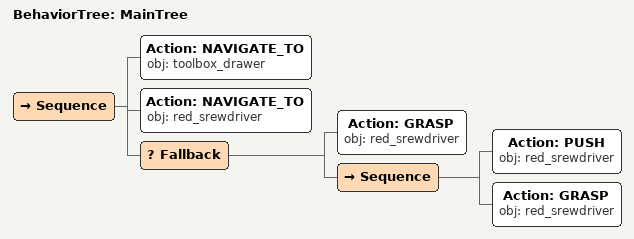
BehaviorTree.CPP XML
<root main_tree_to_execute="MainTree">
  <BehaviorTree ID="MainTree">
    <Sequence>
      <!-- Navigate to toolbox_drawer -->
      <Action ID="NAVIGATE_TO" obj="toolbox_drawer" />
      <!-- Navigate to red_srewdriver -->
      <Action ID="NAVIGATE_TO" obj="red_srewdriver" />
      <!-- Fallback: if GRASP red_srewdriver fails, try PUSH, FLIP to reposition -->
      <Fallback>
        <!-- Grasp red_srewdriver -->
        <Action ID="GRASP" obj="red_srewdriver" />
        <Sequence>
          <!-- Push red_srewdriver forward toward front edge of table -->
          <Action ID="PUSH" obj="red_srewdriver" />
          <!-- Grasp red_srewdriver -->
          <Action ID="GRASP" obj="red_srewdriver" />
        </Sequence>
      </Fallback>
    </Sequence>
  </BehaviorTree>
</root>
